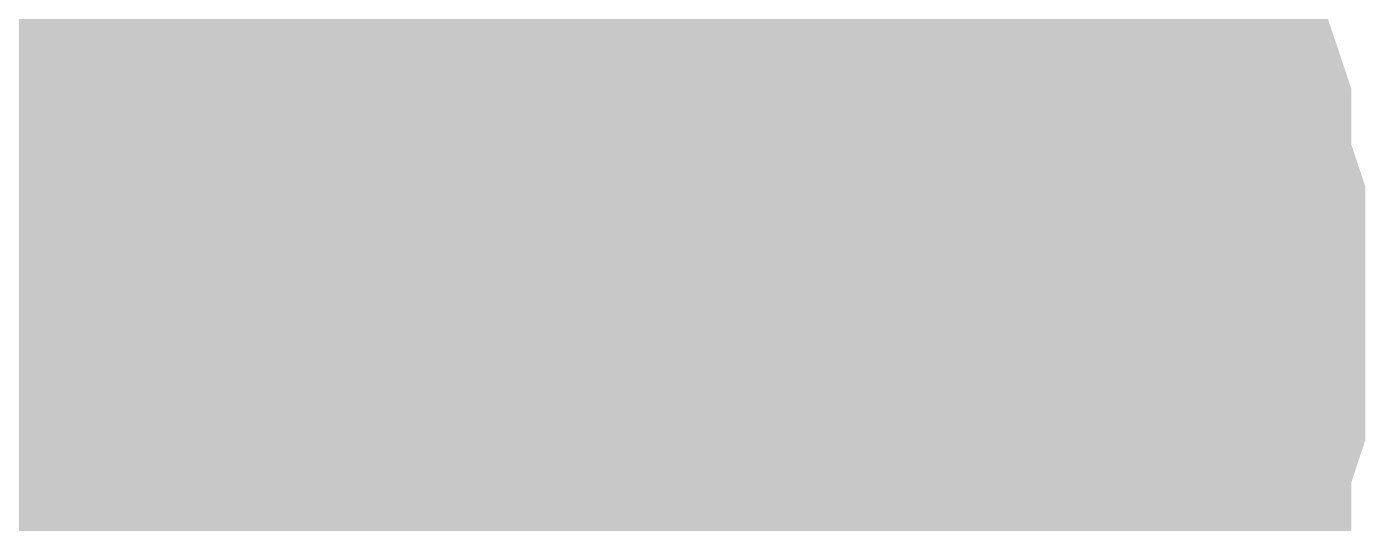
# Model space of a CAD drawing. Header units: inches. Extents: x 0 to 841, y 0 to 594.
# Drawn here: x 132.354 to 133.437, y 544.824 to 545.226 of the extents above; entities that cross this region are included whole.
import ezdxf

# ---------------------------------------------------------------- set-up
doc = ezdxf.new("R2010")
doc.units = ezdxf.units.IN
doc.layers.add('Sheet', color=255, linetype='Continuous')

msp = doc.modelspace()

# ---------------------------------------------------------------- linework, layer by layer
at = {"layer": 'Sheet'}
for points in [[(132.5235, 550.4966, 0.7493, 0.7493, 0), (132.5235, 544.9941, 0.7493, 0.7493, 0)], [(132.5235, 549.9913, 0.2997, 0.2997, 0), (132.5235, 544.9941, 0.2997, 0.2997, 0)], [(125.0226, 547.4983, 0.7493, 0.7493, 0), (125.0226, 547.4983, 0.7493, 0.7493, 0), (125.0226, 544.9941, 0.7493, 0.7493, 0), (132.5235, 544.9941, 0.7493, 0.7493, 0)], [(132.8492, 545.3871, 0.2997, 0.2997, 0), (132.8604, 545.3647, 0.2997, 0.2997, 0), (132.8829, 545.3534, 0.2997, 0.2997, 0), (132.8941, 545.331, 0.2997, 0.2997, 0), (132.9165, 545.3198, 0.2997, 0.2997, 0), (132.9278, 545.2973, 0.2997, 0.2997, 0), (132.939, 545.2748, 0.2997, 0.2997, 0), (132.9615, 545.2524, 0.2997, 0.2997, 0), (132.9727, 545.2412, 0.2997, 0.2997, 0), (132.9839, 545.2187, 0.2997, 0.2997, 0), (132.9839, 545.1962, 0.2997, 0.2997, 0), (132.9951, 545.1738, 0.2997, 0.2997, 0), (133.0064, 545.1401, 0.2997, 0.2997, 0), (133.0176, 545.1176, 0.2997, 0.2997, 0), (133.0176, 545.0952, 0.2997, 0.2997, 0), (133.0176, 545.0727, 0.2997, 0.2997, 0), (133.0288, 545.0503, 0.2997, 0.2997, 0), (133.0288, 545.0166, 0.2997, 0.2997, 0), (133.0288, 544.9941, 0.2997, 0.2997, 0)], [(132.8492, 545.3871, 0.2997, 0.2997, 0), (132.8604, 545.3647, 0.2997, 0.2997, 0), (132.8829, 545.3534, 0.2997, 0.2997, 0), (132.8941, 545.331, 0.2997, 0.2997, 0), (132.9165, 545.3198, 0.2997, 0.2997, 0), (132.9278, 545.2973, 0.2997, 0.2997, 0), (132.939, 545.2748, 0.2997, 0.2997, 0), (132.9615, 545.2524, 0.2997, 0.2997, 0), (132.9727, 545.2412, 0.2997, 0.2997, 0), (132.9839, 545.2187, 0.2997, 0.2997, 0), (132.9839, 545.1962, 0.2997, 0.2997, 0), (132.9951, 545.1738, 0.2997, 0.2997, 0), (133.0064, 545.1401, 0.2997, 0.2997, 0), (133.0176, 545.1176, 0.2997, 0.2997, 0), (133.0176, 545.0952, 0.2997, 0.2997, 0), (133.0176, 545.0727, 0.2997, 0.2997, 0), (133.0288, 545.0503, 0.2997, 0.2997, 0), (133.0288, 545.0166, 0.2997, 0.2997, 0), (133.0288, 544.9941, 0.2997, 0.2997, 0)], [(132.8492, 545.3871, 0.2997, 0.2997, 0), (132.8604, 545.3647, 0.2997, 0.2997, 0), (132.8829, 545.3534, 0.2997, 0.2997, 0), (132.8941, 545.331, 0.2997, 0.2997, 0), (132.9165, 545.3198, 0.2997, 0.2997, 0), (132.9278, 545.2973, 0.2997, 0.2997, 0), (132.939, 545.2748, 0.2997, 0.2997, 0), (132.9615, 545.2524, 0.2997, 0.2997, 0), (132.9727, 545.2412, 0.2997, 0.2997, 0), (132.9839, 545.2187, 0.2997, 0.2997, 0), (132.9839, 545.1962, 0.2997, 0.2997, 0), (132.9951, 545.1738, 0.2997, 0.2997, 0), (133.0064, 545.1401, 0.2997, 0.2997, 0), (133.0176, 545.1176, 0.2997, 0.2997, 0), (133.0176, 545.0952, 0.2997, 0.2997, 0), (133.0176, 545.0727, 0.2997, 0.2997, 0), (133.0288, 545.0503, 0.2997, 0.2997, 0), (133.0288, 545.0166, 0.2997, 0.2997, 0), (133.0288, 544.9941, 0.2997, 0.2997, 0)], [(133.1748, 545.3871, 0.2997, 0.2997, 0), (133.1973, 545.3647, 0.2997, 0.2997, 0), (133.2085, 545.331, 0.2997, 0.2997, 0), (133.2309, 545.2973, 0.2997, 0.2997, 0), (133.2422, 545.2636, 0.2997, 0.2997, 0), (133.2534, 545.2187, 0.2997, 0.2997, 0), (133.2646, 545.185, 0.2997, 0.2997, 0), (133.2759, 545.1513, 0.2997, 0.2997, 0), (133.2759, 545.1064, 0.2997, 0.2997, 0), (133.2871, 545.0727, 0.2997, 0.2997, 0), (133.2871, 545.039, 0.2997, 0.2997, 0), (133.2871, 544.9941, 0.2997, 0.2997, 0)], [(133.1748, 545.3871, 0.2997, 0.2997, 0), (133.1973, 545.3647, 0.2997, 0.2997, 0), (133.2085, 545.331, 0.2997, 0.2997, 0), (133.2309, 545.2973, 0.2997, 0.2997, 0), (133.2422, 545.2636, 0.2997, 0.2997, 0), (133.2534, 545.2187, 0.2997, 0.2997, 0), (133.2646, 545.185, 0.2997, 0.2997, 0), (133.2759, 545.1513, 0.2997, 0.2997, 0), (133.2759, 545.1064, 0.2997, 0.2997, 0), (133.2871, 545.0727, 0.2997, 0.2997, 0), (133.2871, 545.039, 0.2997, 0.2997, 0), (133.2871, 544.9941, 0.2997, 0.2997, 0)], [(133.1748, 545.3871, 0.2997, 0.2997, 0), (133.1973, 545.3647, 0.2997, 0.2997, 0), (133.2085, 545.331, 0.2997, 0.2997, 0), (133.2309, 545.2973, 0.2997, 0.2997, 0), (133.2422, 545.2636, 0.2997, 0.2997, 0), (133.2534, 545.2187, 0.2997, 0.2997, 0), (133.2646, 545.185, 0.2997, 0.2997, 0), (133.2759, 545.1513, 0.2997, 0.2997, 0), (133.2759, 545.1064, 0.2997, 0.2997, 0), (133.2871, 545.0727, 0.2997, 0.2997, 0), (133.2871, 545.039, 0.2997, 0.2997, 0), (133.2871, 544.9941, 0.2997, 0.2997, 0)], [(133.1748, 545.3871, 0.2997, 0.2997, 0), (133.1973, 545.3647, 0.2997, 0.2997, 0), (133.2085, 545.331, 0.2997, 0.2997, 0), (133.2309, 545.2973, 0.2997, 0.2997, 0), (133.2422, 545.2636, 0.2997, 0.2997, 0), (133.2534, 545.2187, 0.2997, 0.2997, 0), (133.2646, 545.185, 0.2997, 0.2997, 0), (133.2759, 545.1513, 0.2997, 0.2997, 0), (133.2759, 545.1064, 0.2997, 0.2997, 0), (133.2871, 545.0727, 0.2997, 0.2997, 0), (133.2871, 545.039, 0.2997, 0.2997, 0), (133.2871, 544.9941, 0.2997, 0.2997, 0)], [(132.5235, 544.9941, 0.7493, 0.7493, 0), (132.5235, 539.9969, 0.7493, 0.7493, 0)], [(132.9278, 545.2973, 0.0991, 0.0991, 0), (132.939, 545.2748, 0.0991, 0.0991, 0), (132.9615, 545.2524, 0.0991, 0.0991, 0), (132.9727, 545.2412, 0.0991, 0.0991, 0), (132.9839, 545.2187, 0.0991, 0.0991, 0), (132.9839, 545.1962, 0.0991, 0.0991, 0), (132.9951, 545.1738, 0.0991, 0.0991, 0), (133.0064, 545.1401, 0.0991, 0.0991, 0), (133.0176, 545.1176, 0.0991, 0.0991, 0), (133.0176, 545.0952, 0.0991, 0.0991, 0), (133.0176, 545.0727, 0.0991, 0.0991, 0), (133.0288, 545.0503, 0.0991, 0.0991, 0), (133.0288, 545.0166, 0.0991, 0.0991, 0), (133.0288, 544.9941, 0.0991, 0.0991, 0)], [(132.9278, 545.2973, 0.0991, 0.0991, 0), (132.939, 545.2748, 0.0991, 0.0991, 0), (132.9615, 545.2524, 0.0991, 0.0991, 0), (132.9727, 545.2412, 0.0991, 0.0991, 0), (132.9839, 545.2187, 0.0991, 0.0991, 0), (132.9839, 545.1962, 0.0991, 0.0991, 0), (132.9951, 545.1738, 0.0991, 0.0991, 0), (133.0064, 545.1401, 0.0991, 0.0991, 0), (133.0176, 545.1176, 0.0991, 0.0991, 0), (133.0176, 545.0952, 0.0991, 0.0991, 0), (133.0176, 545.0727, 0.0991, 0.0991, 0), (133.0288, 545.0503, 0.0991, 0.0991, 0), (133.0288, 545.0166, 0.0991, 0.0991, 0), (133.0288, 544.9941, 0.0991, 0.0991, 0)], [(132.9278, 545.2973, 0.0991, 0.0991, 0), (132.939, 545.2748, 0.0991, 0.0991, 0), (132.9615, 545.2524, 0.0991, 0.0991, 0), (132.9727, 545.2412, 0.0991, 0.0991, 0), (132.9839, 545.2187, 0.0991, 0.0991, 0), (132.9839, 545.1962, 0.0991, 0.0991, 0), (132.9951, 545.1738, 0.0991, 0.0991, 0), (133.0064, 545.1401, 0.0991, 0.0991, 0), (133.0176, 545.1176, 0.0991, 0.0991, 0), (133.0176, 545.0952, 0.0991, 0.0991, 0), (133.0176, 545.0727, 0.0991, 0.0991, 0), (133.0288, 545.0503, 0.0991, 0.0991, 0), (133.0288, 545.0166, 0.0991, 0.0991, 0), (133.0288, 544.9941, 0.0991, 0.0991, 0)], [(133.2309, 545.2973, 0.0991, 0.0991, 0), (133.2422, 545.2636, 0.0991, 0.0991, 0), (133.2534, 545.2187, 0.0991, 0.0991, 0), (133.2646, 545.185, 0.0991, 0.0991, 0), (133.2759, 545.1513, 0.0991, 0.0991, 0), (133.2759, 545.1064, 0.0991, 0.0991, 0), (133.2871, 545.0727, 0.0991, 0.0991, 0), (133.2871, 545.039, 0.0991, 0.0991, 0), (133.2871, 544.9941, 0.0991, 0.0991, 0)], [(133.2309, 545.2973, 0.0991, 0.0991, 0), (133.2422, 545.2636, 0.0991, 0.0991, 0), (133.2534, 545.2187, 0.0991, 0.0991, 0), (133.2646, 545.185, 0.0991, 0.0991, 0), (133.2759, 545.1513, 0.0991, 0.0991, 0), (133.2759, 545.1064, 0.0991, 0.0991, 0), (133.2871, 545.0727, 0.0991, 0.0991, 0), (133.2871, 545.039, 0.0991, 0.0991, 0), (133.2871, 544.9941, 0.0991, 0.0991, 0)], [(133.2309, 545.2973, 0.0991, 0.0991, 0), (133.2422, 545.2636, 0.0991, 0.0991, 0), (133.2534, 545.2187, 0.0991, 0.0991, 0), (133.2646, 545.185, 0.0991, 0.0991, 0), (133.2759, 545.1513, 0.0991, 0.0991, 0), (133.2759, 545.1064, 0.0991, 0.0991, 0), (133.2871, 545.0727, 0.0991, 0.0991, 0), (133.2871, 545.039, 0.0991, 0.0991, 0), (133.2871, 544.9941, 0.0991, 0.0991, 0)], [(133.2309, 545.2973, 0.0991, 0.0991, 0), (133.2422, 545.2636, 0.0991, 0.0991, 0), (133.2534, 545.2187, 0.0991, 0.0991, 0), (133.2646, 545.185, 0.0991, 0.0991, 0), (133.2759, 545.1513, 0.0991, 0.0991, 0), (133.2759, 545.1064, 0.0991, 0.0991, 0), (133.2871, 545.0727, 0.0991, 0.0991, 0), (133.2871, 545.039, 0.0991, 0.0991, 0), (133.2871, 544.9941, 0.0991, 0.0991, 0)], [(132.5235, 544.9941, 0.2997, 0.2997, 0), (132.5235, 539.9183, 0.2997, 0.2997, 0)], [(133.0288, 544.9941, 0.2997, 0.2997, 0), (133.0288, 544.9716, 0.2997, 0.2997, 0), (133.0288, 544.938, 0.2997, 0.2997, 0), (133.0176, 544.9155, 0.2997, 0.2997, 0), (133.0176, 544.893, 0.2997, 0.2997, 0), (133.0176, 544.8706, 0.2997, 0.2997, 0), (133.0064, 544.8481, 0.2997, 0.2997, 0), (132.9951, 544.8144, 0.2997, 0.2997, 0), (132.9839, 544.792, 0.2997, 0.2997, 0), (132.9839, 544.7695, 0.2997, 0.2997, 0), (132.9727, 544.7471, 0.2997, 0.2997, 0), (132.9615, 544.7358, 0.2997, 0.2997, 0), (132.939, 544.7134, 0.2997, 0.2997, 0), (132.9278, 544.6909, 0.2997, 0.2997, 0), (132.9165, 544.6684, 0.2997, 0.2997, 0)], [(133.0288, 544.9941, 0.2997, 0.2997, 0), (133.0288, 544.9716, 0.2997, 0.2997, 0), (133.0288, 544.938, 0.2997, 0.2997, 0), (133.0176, 544.9155, 0.2997, 0.2997, 0), (133.0176, 544.893, 0.2997, 0.2997, 0), (133.0176, 544.8706, 0.2997, 0.2997, 0), (133.0064, 544.8481, 0.2997, 0.2997, 0), (132.9951, 544.8144, 0.2997, 0.2997, 0), (132.9839, 544.792, 0.2997, 0.2997, 0), (132.9839, 544.7695, 0.2997, 0.2997, 0), (132.9727, 544.7471, 0.2997, 0.2997, 0), (132.9615, 544.7358, 0.2997, 0.2997, 0), (132.939, 544.7134, 0.2997, 0.2997, 0), (132.9278, 544.6909, 0.2997, 0.2997, 0), (132.9165, 544.6684, 0.2997, 0.2997, 0)], [(133.0288, 544.9941, 0.2997, 0.2997, 0), (133.0288, 544.9716, 0.2997, 0.2997, 0), (133.0288, 544.938, 0.2997, 0.2997, 0), (133.0176, 544.9155, 0.2997, 0.2997, 0), (133.0176, 544.893, 0.2997, 0.2997, 0), (133.0176, 544.8706, 0.2997, 0.2997, 0), (133.0064, 544.8481, 0.2997, 0.2997, 0), (132.9951, 544.8144, 0.2997, 0.2997, 0), (132.9839, 544.792, 0.2997, 0.2997, 0), (132.9839, 544.7695, 0.2997, 0.2997, 0), (132.9727, 544.7471, 0.2997, 0.2997, 0), (132.9615, 544.7358, 0.2997, 0.2997, 0), (132.939, 544.7134, 0.2997, 0.2997, 0), (132.9278, 544.6909, 0.2997, 0.2997, 0), (132.9165, 544.6684, 0.2997, 0.2997, 0)], [(133.0288, 544.9941, 0.2997, 0.2997, 0), (133.0288, 544.9941, 0.2997, 0.2997, 0), (133.0288, 544.9941, 0.2997, 0.2997, 0), (133.0288, 544.9941, 0.2997, 0.2997, 0), (133.0288, 544.9941, 0.2997, 0.2997, 0), (133.0288, 544.9941, 0.2997, 0.2997, 0), (133.0288, 544.9941, 0.2997, 0.2997, 0), (133.0288, 544.9941, 0.2997, 0.2997, 0), (133.0288, 544.9941, 0.2997, 0.2997, 0), (133.0288, 544.9941, 0.2997, 0.2997, 0), (133.0288, 544.9941, 0.2997, 0.2997, 0), (133.0288, 544.9941, 0.2997, 0.2997, 0), (133.0288, 544.9941, 0.2997, 0.2997, 0), (133.0288, 544.9941, 0.2997, 0.2997, 0), (133.0288, 544.9941, 0.2997, 0.2997, 0), (133.0288, 544.9941, 0.2997, 0.2997, 0), (133.0288, 544.9941, 0.2997, 0.2997, 0), (133.0288, 544.9941, 0.2997, 0.2997, 0), (133.0288, 544.9941, 0.2997, 0.2997, 0), (133.0288, 544.9941, 0.2997, 0.2997, 0), (133.0288, 544.9941, 0.2997, 0.2997, 0), (133.0288, 544.9941, 0.2997, 0.2997, 0), (133.0288, 544.9941, 0.2997, 0.2997, 0), (133.0288, 544.9941, 0.2997, 0.2997, 0), (133.0288, 544.9941, 0.2997, 0.2997, 0), (133.0288, 544.9941, 0.2997, 0.2997, 0), (133.0288, 544.9941, 0.2997, 0.2997, 0), (133.0288, 544.9941, 0.2997, 0.2997, 0), (133.0288, 544.9941, 0.2997, 0.2997, 0), (133.0288, 544.9941, 0.2997, 0.2997, 0), (133.0288, 544.9941, 0.2997, 0.2997, 0), (133.0288, 544.9941, 0.2997, 0.2997, 0), (133.0288, 544.9941, 0.2997, 0.2997, 0)], [(133.0288, 544.9941, 0.2997, 0.2997, 0), (133.0288, 544.9941, 0.2997, 0.2997, 0)], [(133.0288, 544.9941, 0.2997, 0.2997, 0), (133.0288, 544.9941, 0.2997, 0.2997, 0), (133.0288, 544.9941, 0.2997, 0.2997, 0), (133.0288, 544.9941, 0.2997, 0.2997, 0), (133.0288, 544.9941, 0.2997, 0.2997, 0), (133.0288, 544.9941, 0.2997, 0.2997, 0), (133.0288, 544.9941, 0.2997, 0.2997, 0), (133.0288, 544.9941, 0.2997, 0.2997, 0), (133.0288, 544.9941, 0.2997, 0.2997, 0), (133.0288, 544.9941, 0.2997, 0.2997, 0), (133.0288, 544.9941, 0.2997, 0.2997, 0), (133.0288, 544.9941, 0.2997, 0.2997, 0), (133.0288, 544.9941, 0.2997, 0.2997, 0), (133.0288, 544.9941, 0.2997, 0.2997, 0), (133.0288, 544.9941, 0.2997, 0.2997, 0), (133.0288, 544.9941, 0.2997, 0.2997, 0), (133.0288, 544.9941, 0.2997, 0.2997, 0), (133.0288, 544.9941, 0.2997, 0.2997, 0), (133.0288, 544.9941, 0.2997, 0.2997, 0), (133.0288, 544.9941, 0.2997, 0.2997, 0), (133.0288, 544.9941, 0.2997, 0.2997, 0), (133.0288, 544.9941, 0.2997, 0.2997, 0), (133.0288, 544.9941, 0.2997, 0.2997, 0), (133.0288, 544.9941, 0.2997, 0.2997, 0), (133.0288, 544.9941, 0.2997, 0.2997, 0), (133.0288, 544.9941, 0.2997, 0.2997, 0), (133.0288, 544.9941, 0.2997, 0.2997, 0), (133.0288, 544.9941, 0.2997, 0.2997, 0), (133.0288, 544.9941, 0.2997, 0.2997, 0), (133.0288, 544.9941, 0.2997, 0.2997, 0), (133.0288, 544.9941, 0.2997, 0.2997, 0), (133.0288, 544.9941, 0.2997, 0.2997, 0), (133.0288, 544.9941, 0.2997, 0.2997, 0)], [(133.0288, 544.9941, 0.2997, 0.2997, 0), (133.0288, 544.9941, 0.2997, 0.2997, 0)], [(133.0288, 544.9941, 0.2997, 0.2997, 0), (133.0288, 544.9941, 0.2997, 0.2997, 0), (133.0288, 544.9941, 0.2997, 0.2997, 0), (133.0288, 544.9941, 0.2997, 0.2997, 0), (133.0288, 544.9941, 0.2997, 0.2997, 0), (133.0288, 544.9941, 0.2997, 0.2997, 0), (133.0288, 544.9941, 0.2997, 0.2997, 0), (133.0288, 544.9941, 0.2997, 0.2997, 0), (133.0288, 544.9941, 0.2997, 0.2997, 0), (133.0288, 544.9941, 0.2997, 0.2997, 0), (133.0288, 544.9941, 0.2997, 0.2997, 0), (133.0288, 544.9941, 0.2997, 0.2997, 0), (133.0288, 544.9941, 0.2997, 0.2997, 0), (133.0288, 544.9941, 0.2997, 0.2997, 0), (133.0288, 544.9941, 0.2997, 0.2997, 0), (133.0288, 544.9941, 0.2997, 0.2997, 0), (133.0288, 544.9941, 0.2997, 0.2997, 0), (133.0288, 544.9941, 0.2997, 0.2997, 0), (133.0288, 544.9941, 0.2997, 0.2997, 0), (133.0288, 544.9941, 0.2997, 0.2997, 0), (133.0288, 544.9941, 0.2997, 0.2997, 0), (133.0288, 544.9941, 0.2997, 0.2997, 0), (133.0288, 544.9941, 0.2997, 0.2997, 0), (133.0288, 544.9941, 0.2997, 0.2997, 0), (133.0288, 544.9941, 0.2997, 0.2997, 0), (133.0288, 544.9941, 0.2997, 0.2997, 0), (133.0288, 544.9941, 0.2997, 0.2997, 0), (133.0288, 544.9941, 0.2997, 0.2997, 0), (133.0288, 544.9941, 0.2997, 0.2997, 0), (133.0288, 544.9941, 0.2997, 0.2997, 0), (133.0288, 544.9941, 0.2997, 0.2997, 0), (133.0288, 544.9941, 0.2997, 0.2997, 0), (133.0288, 544.9941, 0.2997, 0.2997, 0)], [(133.0288, 544.9941, 0.2997, 0.2997, 0), (133.0288, 544.9941, 0.2997, 0.2997, 0)], [(133.2871, 544.9941, 0.2997, 0.2997, 0), (133.2871, 544.9604, 0.2997, 0.2997, 0), (133.2871, 544.9155, 0.2997, 0.2997, 0), (133.2759, 544.8818, 0.2997, 0.2997, 0), (133.2759, 544.8369, 0.2997, 0.2997, 0), (133.2646, 544.8032, 0.2997, 0.2997, 0), (133.2534, 544.7695, 0.2997, 0.2997, 0), (133.2422, 544.7358, 0.2997, 0.2997, 0), (133.2309, 544.7021, 0.2997, 0.2997, 0), (133.2085, 544.6684, 0.2997, 0.2997, 0)], [(133.2871, 544.9941, 0.2997, 0.2997, 0), (133.2871, 544.9604, 0.2997, 0.2997, 0), (133.2871, 544.9155, 0.2997, 0.2997, 0), (133.2759, 544.8818, 0.2997, 0.2997, 0), (133.2759, 544.8369, 0.2997, 0.2997, 0), (133.2646, 544.8032, 0.2997, 0.2997, 0), (133.2534, 544.7695, 0.2997, 0.2997, 0), (133.2422, 544.7358, 0.2997, 0.2997, 0), (133.2309, 544.7021, 0.2997, 0.2997, 0), (133.2085, 544.6684, 0.2997, 0.2997, 0)], [(133.2871, 544.9941, 0.2997, 0.2997, 0), (133.2871, 544.9604, 0.2997, 0.2997, 0), (133.2871, 544.9155, 0.2997, 0.2997, 0), (133.2759, 544.8818, 0.2997, 0.2997, 0), (133.2759, 544.8369, 0.2997, 0.2997, 0), (133.2646, 544.8032, 0.2997, 0.2997, 0), (133.2534, 544.7695, 0.2997, 0.2997, 0), (133.2422, 544.7358, 0.2997, 0.2997, 0), (133.2309, 544.7021, 0.2997, 0.2997, 0), (133.2085, 544.6684, 0.2997, 0.2997, 0)], [(133.2871, 544.9941, 0.2997, 0.2997, 0), (133.2871, 544.9604, 0.2997, 0.2997, 0), (133.2871, 544.9155, 0.2997, 0.2997, 0), (133.2759, 544.8818, 0.2997, 0.2997, 0), (133.2759, 544.8369, 0.2997, 0.2997, 0), (133.2646, 544.8032, 0.2997, 0.2997, 0), (133.2534, 544.7695, 0.2997, 0.2997, 0), (133.2422, 544.7358, 0.2997, 0.2997, 0), (133.2309, 544.7021, 0.2997, 0.2997, 0), (133.2085, 544.6684, 0.2997, 0.2997, 0)], [(133.2871, 544.9941, 0.2997, 0.2997, 0), (133.2871, 544.9941, 0.2997, 0.2997, 0), (133.2871, 544.9941, 0.2997, 0.2997, 0), (133.2871, 544.9941, 0.2997, 0.2997, 0), (133.2871, 544.9941, 0.2997, 0.2997, 0), (133.2871, 544.9941, 0.2997, 0.2997, 0), (133.2871, 544.9941, 0.2997, 0.2997, 0), (133.2871, 544.9941, 0.2997, 0.2997, 0), (133.2871, 544.9941, 0.2997, 0.2997, 0), (133.2871, 544.9941, 0.2997, 0.2997, 0), (133.2871, 544.9941, 0.2997, 0.2997, 0), (133.2871, 544.9941, 0.2997, 0.2997, 0), (133.2871, 544.9941, 0.2997, 0.2997, 0), (133.2871, 544.9941, 0.2997, 0.2997, 0), (133.2871, 544.9941, 0.2997, 0.2997, 0), (133.2871, 544.9941, 0.2997, 0.2997, 0), (133.2871, 544.9941, 0.2997, 0.2997, 0), (133.2871, 544.9941, 0.2997, 0.2997, 0), (133.2871, 544.9941, 0.2997, 0.2997, 0), (133.2871, 544.9941, 0.2997, 0.2997, 0), (133.2871, 544.9941, 0.2997, 0.2997, 0), (133.2871, 544.9941, 0.2997, 0.2997, 0), (133.2871, 544.9941, 0.2997, 0.2997, 0), (133.2871, 544.9941, 0.2997, 0.2997, 0), (133.2871, 544.9941, 0.2997, 0.2997, 0), (133.2871, 544.9941, 0.2997, 0.2997, 0), (133.2871, 544.9941, 0.2997, 0.2997, 0), (133.2871, 544.9941, 0.2997, 0.2997, 0), (133.2871, 544.9941, 0.2997, 0.2997, 0), (133.2871, 544.9941, 0.2997, 0.2997, 0), (133.2871, 544.9941, 0.2997, 0.2997, 0), (133.2871, 544.9941, 0.2997, 0.2997, 0), (133.2871, 544.9941, 0.2997, 0.2997, 0)], [(133.2871, 544.9941, 0.2997, 0.2997, 0), (133.2871, 544.9941, 0.2997, 0.2997, 0)], [(133.2871, 544.9941, 0.2997, 0.2997, 0), (133.2871, 544.9941, 0.2997, 0.2997, 0), (133.2871, 544.9941, 0.2997, 0.2997, 0), (133.2871, 544.9941, 0.2997, 0.2997, 0), (133.2871, 544.9941, 0.2997, 0.2997, 0), (133.2871, 544.9941, 0.2997, 0.2997, 0), (133.2871, 544.9941, 0.2997, 0.2997, 0), (133.2871, 544.9941, 0.2997, 0.2997, 0), (133.2871, 544.9941, 0.2997, 0.2997, 0), (133.2871, 544.9941, 0.2997, 0.2997, 0), (133.2871, 544.9941, 0.2997, 0.2997, 0), (133.2871, 544.9941, 0.2997, 0.2997, 0), (133.2871, 544.9941, 0.2997, 0.2997, 0), (133.2871, 544.9941, 0.2997, 0.2997, 0), (133.2871, 544.9941, 0.2997, 0.2997, 0), (133.2871, 544.9941, 0.2997, 0.2997, 0), (133.2871, 544.9941, 0.2997, 0.2997, 0), (133.2871, 544.9941, 0.2997, 0.2997, 0), (133.2871, 544.9941, 0.2997, 0.2997, 0), (133.2871, 544.9941, 0.2997, 0.2997, 0), (133.2871, 544.9941, 0.2997, 0.2997, 0), (133.2871, 544.9941, 0.2997, 0.2997, 0), (133.2871, 544.9941, 0.2997, 0.2997, 0), (133.2871, 544.9941, 0.2997, 0.2997, 0), (133.2871, 544.9941, 0.2997, 0.2997, 0), (133.2871, 544.9941, 0.2997, 0.2997, 0), (133.2871, 544.9941, 0.2997, 0.2997, 0), (133.2871, 544.9941, 0.2997, 0.2997, 0), (133.2871, 544.9941, 0.2997, 0.2997, 0), (133.2871, 544.9941, 0.2997, 0.2997, 0), (133.2871, 544.9941, 0.2997, 0.2997, 0), (133.2871, 544.9941, 0.2997, 0.2997, 0), (133.2871, 544.9941, 0.2997, 0.2997, 0)], [(133.2871, 544.9941, 0.2997, 0.2997, 0), (133.2871, 544.9941, 0.2997, 0.2997, 0)], [(133.2871, 544.9941, 0.2997, 0.2997, 0), (133.2871, 544.9941, 0.2997, 0.2997, 0), (133.2871, 544.9941, 0.2997, 0.2997, 0), (133.2871, 544.9941, 0.2997, 0.2997, 0), (133.2871, 544.9941, 0.2997, 0.2997, 0), (133.2871, 544.9941, 0.2997, 0.2997, 0), (133.2871, 544.9941, 0.2997, 0.2997, 0), (133.2871, 544.9941, 0.2997, 0.2997, 0), (133.2871, 544.9941, 0.2997, 0.2997, 0), (133.2871, 544.9941, 0.2997, 0.2997, 0), (133.2871, 544.9941, 0.2997, 0.2997, 0), (133.2871, 544.9941, 0.2997, 0.2997, 0), (133.2871, 544.9941, 0.2997, 0.2997, 0), (133.2871, 544.9941, 0.2997, 0.2997, 0), (133.2871, 544.9941, 0.2997, 0.2997, 0), (133.2871, 544.9941, 0.2997, 0.2997, 0), (133.2871, 544.9941, 0.2997, 0.2997, 0), (133.2871, 544.9941, 0.2997, 0.2997, 0), (133.2871, 544.9941, 0.2997, 0.2997, 0), (133.2871, 544.9941, 0.2997, 0.2997, 0), (133.2871, 544.9941, 0.2997, 0.2997, 0), (133.2871, 544.9941, 0.2997, 0.2997, 0), (133.2871, 544.9941, 0.2997, 0.2997, 0), (133.2871, 544.9941, 0.2997, 0.2997, 0), (133.2871, 544.9941, 0.2997, 0.2997, 0), (133.2871, 544.9941, 0.2997, 0.2997, 0), (133.2871, 544.9941, 0.2997, 0.2997, 0), (133.2871, 544.9941, 0.2997, 0.2997, 0), (133.2871, 544.9941, 0.2997, 0.2997, 0), (133.2871, 544.9941, 0.2997, 0.2997, 0), (133.2871, 544.9941, 0.2997, 0.2997, 0), (133.2871, 544.9941, 0.2997, 0.2997, 0), (133.2871, 544.9941, 0.2997, 0.2997, 0)], [(133.2871, 544.9941, 0.2997, 0.2997, 0), (133.2871, 544.9941, 0.2997, 0.2997, 0)], [(133.2871, 544.9941, 0.2997, 0.2997, 0), (133.2871, 544.9941, 0.2997, 0.2997, 0), (133.2871, 544.9941, 0.2997, 0.2997, 0), (133.2871, 544.9941, 0.2997, 0.2997, 0), (133.2871, 544.9941, 0.2997, 0.2997, 0), (133.2871, 544.9941, 0.2997, 0.2997, 0), (133.2871, 544.9941, 0.2997, 0.2997, 0), (133.2871, 544.9941, 0.2997, 0.2997, 0), (133.2871, 544.9941, 0.2997, 0.2997, 0), (133.2871, 544.9941, 0.2997, 0.2997, 0), (133.2871, 544.9941, 0.2997, 0.2997, 0), (133.2871, 544.9941, 0.2997, 0.2997, 0), (133.2871, 544.9941, 0.2997, 0.2997, 0), (133.2871, 544.9941, 0.2997, 0.2997, 0), (133.2871, 544.9941, 0.2997, 0.2997, 0), (133.2871, 544.9941, 0.2997, 0.2997, 0), (133.2871, 544.9941, 0.2997, 0.2997, 0), (133.2871, 544.9941, 0.2997, 0.2997, 0), (133.2871, 544.9941, 0.2997, 0.2997, 0), (133.2871, 544.9941, 0.2997, 0.2997, 0), (133.2871, 544.9941, 0.2997, 0.2997, 0), (133.2871, 544.9941, 0.2997, 0.2997, 0), (133.2871, 544.9941, 0.2997, 0.2997, 0), (133.2871, 544.9941, 0.2997, 0.2997, 0), (133.2871, 544.9941, 0.2997, 0.2997, 0), (133.2871, 544.9941, 0.2997, 0.2997, 0), (133.2871, 544.9941, 0.2997, 0.2997, 0), (133.2871, 544.9941, 0.2997, 0.2997, 0), (133.2871, 544.9941, 0.2997, 0.2997, 0), (133.2871, 544.9941, 0.2997, 0.2997, 0), (133.2871, 544.9941, 0.2997, 0.2997, 0), (133.2871, 544.9941, 0.2997, 0.2997, 0), (133.2871, 544.9941, 0.2997, 0.2997, 0)], [(133.2871, 544.9941, 0.2997, 0.2997, 0), (133.2871, 544.9941, 0.2997, 0.2997, 0)], [(133.0288, 544.9941, 0.0991, 0.0991, 0), (133.0288, 544.9716, 0.0991, 0.0991, 0), (133.0288, 544.938, 0.0991, 0.0991, 0), (133.0176, 544.9155, 0.0991, 0.0991, 0), (133.0176, 544.893, 0.0991, 0.0991, 0), (133.0176, 544.8706, 0.0991, 0.0991, 0), (133.0064, 544.8481, 0.0991, 0.0991, 0), (132.9951, 544.8144, 0.0991, 0.0991, 0), (132.9839, 544.792, 0.0991, 0.0991, 0), (132.9839, 544.7695, 0.0991, 0.0991, 0)], [(133.0288, 544.9941, 0.0991, 0.0991, 0), (133.0288, 544.9716, 0.0991, 0.0991, 0), (133.0288, 544.938, 0.0991, 0.0991, 0), (133.0176, 544.9155, 0.0991, 0.0991, 0), (133.0176, 544.893, 0.0991, 0.0991, 0), (133.0176, 544.8706, 0.0991, 0.0991, 0), (133.0064, 544.8481, 0.0991, 0.0991, 0), (132.9951, 544.8144, 0.0991, 0.0991, 0), (132.9839, 544.792, 0.0991, 0.0991, 0), (132.9839, 544.7695, 0.0991, 0.0991, 0)], [(133.0288, 544.9941, 0.0991, 0.0991, 0), (133.0288, 544.9716, 0.0991, 0.0991, 0), (133.0288, 544.938, 0.0991, 0.0991, 0), (133.0176, 544.9155, 0.0991, 0.0991, 0), (133.0176, 544.893, 0.0991, 0.0991, 0), (133.0176, 544.8706, 0.0991, 0.0991, 0), (133.0064, 544.8481, 0.0991, 0.0991, 0), (132.9951, 544.8144, 0.0991, 0.0991, 0), (132.9839, 544.792, 0.0991, 0.0991, 0), (132.9839, 544.7695, 0.0991, 0.0991, 0)], [(133.0288, 544.9941, 0.0991, 0.0991, 0), (133.0288, 544.9941, 0.0991, 0.0991, 0), (133.0288, 544.9941, 0.0991, 0.0991, 0), (133.0288, 544.9941, 0.0991, 0.0991, 0), (133.0288, 544.9941, 0.0991, 0.0991, 0), (133.0288, 544.9941, 0.0991, 0.0991, 0), (133.0288, 544.9941, 0.0991, 0.0991, 0), (133.0288, 544.9941, 0.0991, 0.0991, 0), (133.0288, 544.9941, 0.0991, 0.0991, 0), (133.0288, 544.9941, 0.0991, 0.0991, 0), (133.0288, 544.9941, 0.0991, 0.0991, 0), (133.0288, 544.9941, 0.0991, 0.0991, 0), (133.0288, 544.9941, 0.0991, 0.0991, 0), (133.0288, 544.9941, 0.0991, 0.0991, 0), (133.0288, 544.9941, 0.0991, 0.0991, 0), (133.0288, 544.9941, 0.0991, 0.0991, 0), (133.0288, 544.9941, 0.0991, 0.0991, 0), (133.0288, 544.9941, 0.0991, 0.0991, 0), (133.0288, 544.9941, 0.0991, 0.0991, 0), (133.0288, 544.9941, 0.0991, 0.0991, 0), (133.0288, 544.9941, 0.0991, 0.0991, 0), (133.0288, 544.9941, 0.0991, 0.0991, 0), (133.0288, 544.9941, 0.0991, 0.0991, 0), (133.0288, 544.9941, 0.0991, 0.0991, 0), (133.0288, 544.9941, 0.0991, 0.0991, 0), (133.0288, 544.9941, 0.0991, 0.0991, 0), (133.0288, 544.9941, 0.0991, 0.0991, 0), (133.0288, 544.9941, 0.0991, 0.0991, 0), (133.0288, 544.9941, 0.0991, 0.0991, 0), (133.0288, 544.9941, 0.0991, 0.0991, 0), (133.0288, 544.9941, 0.0991, 0.0991, 0), (133.0288, 544.9941, 0.0991, 0.0991, 0), (133.0288, 544.9941, 0.0991, 0.0991, 0)], [(133.0288, 544.9941, 0.0991, 0.0991, 0), (133.0288, 544.9941, 0.0991, 0.0991, 0)], [(133.0288, 544.9941, 0.0991, 0.0991, 0), (133.0288, 544.9941, 0.0991, 0.0991, 0), (133.0288, 544.9941, 0.0991, 0.0991, 0), (133.0288, 544.9941, 0.0991, 0.0991, 0), (133.0288, 544.9941, 0.0991, 0.0991, 0), (133.0288, 544.9941, 0.0991, 0.0991, 0), (133.0288, 544.9941, 0.0991, 0.0991, 0), (133.0288, 544.9941, 0.0991, 0.0991, 0), (133.0288, 544.9941, 0.0991, 0.0991, 0), (133.0288, 544.9941, 0.0991, 0.0991, 0), (133.0288, 544.9941, 0.0991, 0.0991, 0), (133.0288, 544.9941, 0.0991, 0.0991, 0), (133.0288, 544.9941, 0.0991, 0.0991, 0), (133.0288, 544.9941, 0.0991, 0.0991, 0), (133.0288, 544.9941, 0.0991, 0.0991, 0), (133.0288, 544.9941, 0.0991, 0.0991, 0), (133.0288, 544.9941, 0.0991, 0.0991, 0), (133.0288, 544.9941, 0.0991, 0.0991, 0), (133.0288, 544.9941, 0.0991, 0.0991, 0), (133.0288, 544.9941, 0.0991, 0.0991, 0), (133.0288, 544.9941, 0.0991, 0.0991, 0), (133.0288, 544.9941, 0.0991, 0.0991, 0), (133.0288, 544.9941, 0.0991, 0.0991, 0), (133.0288, 544.9941, 0.0991, 0.0991, 0), (133.0288, 544.9941, 0.0991, 0.0991, 0), (133.0288, 544.9941, 0.0991, 0.0991, 0), (133.0288, 544.9941, 0.0991, 0.0991, 0), (133.0288, 544.9941, 0.0991, 0.0991, 0), (133.0288, 544.9941, 0.0991, 0.0991, 0), (133.0288, 544.9941, 0.0991, 0.0991, 0), (133.0288, 544.9941, 0.0991, 0.0991, 0), (133.0288, 544.9941, 0.0991, 0.0991, 0), (133.0288, 544.9941, 0.0991, 0.0991, 0)], [(133.0288, 544.9941, 0.0991, 0.0991, 0), (133.0288, 544.9941, 0.0991, 0.0991, 0)], [(133.0288, 544.9941, 0.0991, 0.0991, 0), (133.0288, 544.9941, 0.0991, 0.0991, 0), (133.0288, 544.9941, 0.0991, 0.0991, 0), (133.0288, 544.9941, 0.0991, 0.0991, 0), (133.0288, 544.9941, 0.0991, 0.0991, 0), (133.0288, 544.9941, 0.0991, 0.0991, 0), (133.0288, 544.9941, 0.0991, 0.0991, 0), (133.0288, 544.9941, 0.0991, 0.0991, 0), (133.0288, 544.9941, 0.0991, 0.0991, 0), (133.0288, 544.9941, 0.0991, 0.0991, 0), (133.0288, 544.9941, 0.0991, 0.0991, 0), (133.0288, 544.9941, 0.0991, 0.0991, 0), (133.0288, 544.9941, 0.0991, 0.0991, 0), (133.0288, 544.9941, 0.0991, 0.0991, 0), (133.0288, 544.9941, 0.0991, 0.0991, 0), (133.0288, 544.9941, 0.0991, 0.0991, 0), (133.0288, 544.9941, 0.0991, 0.0991, 0), (133.0288, 544.9941, 0.0991, 0.0991, 0), (133.0288, 544.9941, 0.0991, 0.0991, 0), (133.0288, 544.9941, 0.0991, 0.0991, 0), (133.0288, 544.9941, 0.0991, 0.0991, 0), (133.0288, 544.9941, 0.0991, 0.0991, 0), (133.0288, 544.9941, 0.0991, 0.0991, 0), (133.0288, 544.9941, 0.0991, 0.0991, 0), (133.0288, 544.9941, 0.0991, 0.0991, 0), (133.0288, 544.9941, 0.0991, 0.0991, 0), (133.0288, 544.9941, 0.0991, 0.0991, 0), (133.0288, 544.9941, 0.0991, 0.0991, 0), (133.0288, 544.9941, 0.0991, 0.0991, 0), (133.0288, 544.9941, 0.0991, 0.0991, 0), (133.0288, 544.9941, 0.0991, 0.0991, 0), (133.0288, 544.9941, 0.0991, 0.0991, 0), (133.0288, 544.9941, 0.0991, 0.0991, 0)], [(133.0288, 544.9941, 0.0991, 0.0991, 0), (133.0288, 544.9941, 0.0991, 0.0991, 0)], [(133.2871, 544.9941, 0.0991, 0.0991, 0), (133.2871, 544.9604, 0.0991, 0.0991, 0), (133.2871, 544.9155, 0.0991, 0.0991, 0), (133.2759, 544.8818, 0.0991, 0.0991, 0), (133.2759, 544.8369, 0.0991, 0.0991, 0), (133.2646, 544.8032, 0.0991, 0.0991, 0), (133.2534, 544.7695, 0.0991, 0.0991, 0)], [(133.2871, 544.9941, 0.0991, 0.0991, 0), (133.2871, 544.9604, 0.0991, 0.0991, 0), (133.2871, 544.9155, 0.0991, 0.0991, 0), (133.2759, 544.8818, 0.0991, 0.0991, 0), (133.2759, 544.8369, 0.0991, 0.0991, 0), (133.2646, 544.8032, 0.0991, 0.0991, 0), (133.2534, 544.7695, 0.0991, 0.0991, 0)], [(133.2871, 544.9941, 0.0991, 0.0991, 0), (133.2871, 544.9604, 0.0991, 0.0991, 0), (133.2871, 544.9155, 0.0991, 0.0991, 0), (133.2759, 544.8818, 0.0991, 0.0991, 0), (133.2759, 544.8369, 0.0991, 0.0991, 0), (133.2646, 544.8032, 0.0991, 0.0991, 0), (133.2534, 544.7695, 0.0991, 0.0991, 0)], [(133.2871, 544.9941, 0.0991, 0.0991, 0), (133.2871, 544.9604, 0.0991, 0.0991, 0), (133.2871, 544.9155, 0.0991, 0.0991, 0), (133.2759, 544.8818, 0.0991, 0.0991, 0), (133.2759, 544.8369, 0.0991, 0.0991, 0), (133.2646, 544.8032, 0.0991, 0.0991, 0), (133.2534, 544.7695, 0.0991, 0.0991, 0)], [(133.2871, 544.9941, 0.0991, 0.0991, 0), (133.2871, 544.9941, 0.0991, 0.0991, 0), (133.2871, 544.9941, 0.0991, 0.0991, 0), (133.2871, 544.9941, 0.0991, 0.0991, 0), (133.2871, 544.9941, 0.0991, 0.0991, 0), (133.2871, 544.9941, 0.0991, 0.0991, 0), (133.2871, 544.9941, 0.0991, 0.0991, 0), (133.2871, 544.9941, 0.0991, 0.0991, 0), (133.2871, 544.9941, 0.0991, 0.0991, 0), (133.2871, 544.9941, 0.0991, 0.0991, 0), (133.2871, 544.9941, 0.0991, 0.0991, 0), (133.2871, 544.9941, 0.0991, 0.0991, 0), (133.2871, 544.9941, 0.0991, 0.0991, 0), (133.2871, 544.9941, 0.0991, 0.0991, 0), (133.2871, 544.9941, 0.0991, 0.0991, 0), (133.2871, 544.9941, 0.0991, 0.0991, 0), (133.2871, 544.9941, 0.0991, 0.0991, 0), (133.2871, 544.9941, 0.0991, 0.0991, 0), (133.2871, 544.9941, 0.0991, 0.0991, 0), (133.2871, 544.9941, 0.0991, 0.0991, 0), (133.2871, 544.9941, 0.0991, 0.0991, 0), (133.2871, 544.9941, 0.0991, 0.0991, 0), (133.2871, 544.9941, 0.0991, 0.0991, 0), (133.2871, 544.9941, 0.0991, 0.0991, 0), (133.2871, 544.9941, 0.0991, 0.0991, 0), (133.2871, 544.9941, 0.0991, 0.0991, 0), (133.2871, 544.9941, 0.0991, 0.0991, 0), (133.2871, 544.9941, 0.0991, 0.0991, 0), (133.2871, 544.9941, 0.0991, 0.0991, 0), (133.2871, 544.9941, 0.0991, 0.0991, 0), (133.2871, 544.9941, 0.0991, 0.0991, 0), (133.2871, 544.9941, 0.0991, 0.0991, 0), (133.2871, 544.9941, 0.0991, 0.0991, 0)], [(133.2871, 544.9941, 0.0991, 0.0991, 0), (133.2871, 544.9941, 0.0991, 0.0991, 0)], [(133.2871, 544.9941, 0.0991, 0.0991, 0), (133.2871, 544.9941, 0.0991, 0.0991, 0), (133.2871, 544.9941, 0.0991, 0.0991, 0), (133.2871, 544.9941, 0.0991, 0.0991, 0), (133.2871, 544.9941, 0.0991, 0.0991, 0), (133.2871, 544.9941, 0.0991, 0.0991, 0), (133.2871, 544.9941, 0.0991, 0.0991, 0), (133.2871, 544.9941, 0.0991, 0.0991, 0), (133.2871, 544.9941, 0.0991, 0.0991, 0), (133.2871, 544.9941, 0.0991, 0.0991, 0), (133.2871, 544.9941, 0.0991, 0.0991, 0), (133.2871, 544.9941, 0.0991, 0.0991, 0), (133.2871, 544.9941, 0.0991, 0.0991, 0), (133.2871, 544.9941, 0.0991, 0.0991, 0), (133.2871, 544.9941, 0.0991, 0.0991, 0), (133.2871, 544.9941, 0.0991, 0.0991, 0), (133.2871, 544.9941, 0.0991, 0.0991, 0), (133.2871, 544.9941, 0.0991, 0.0991, 0), (133.2871, 544.9941, 0.0991, 0.0991, 0), (133.2871, 544.9941, 0.0991, 0.0991, 0), (133.2871, 544.9941, 0.0991, 0.0991, 0), (133.2871, 544.9941, 0.0991, 0.0991, 0), (133.2871, 544.9941, 0.0991, 0.0991, 0), (133.2871, 544.9941, 0.0991, 0.0991, 0), (133.2871, 544.9941, 0.0991, 0.0991, 0), (133.2871, 544.9941, 0.0991, 0.0991, 0), (133.2871, 544.9941, 0.0991, 0.0991, 0), (133.2871, 544.9941, 0.0991, 0.0991, 0), (133.2871, 544.9941, 0.0991, 0.0991, 0), (133.2871, 544.9941, 0.0991, 0.0991, 0), (133.2871, 544.9941, 0.0991, 0.0991, 0), (133.2871, 544.9941, 0.0991, 0.0991, 0), (133.2871, 544.9941, 0.0991, 0.0991, 0)], [(133.2871, 544.9941, 0.0991, 0.0991, 0), (133.2871, 544.9941, 0.0991, 0.0991, 0)], [(133.2871, 544.9941, 0.0991, 0.0991, 0), (133.2871, 544.9941, 0.0991, 0.0991, 0), (133.2871, 544.9941, 0.0991, 0.0991, 0), (133.2871, 544.9941, 0.0991, 0.0991, 0), (133.2871, 544.9941, 0.0991, 0.0991, 0), (133.2871, 544.9941, 0.0991, 0.0991, 0), (133.2871, 544.9941, 0.0991, 0.0991, 0), (133.2871, 544.9941, 0.0991, 0.0991, 0), (133.2871, 544.9941, 0.0991, 0.0991, 0), (133.2871, 544.9941, 0.0991, 0.0991, 0), (133.2871, 544.9941, 0.0991, 0.0991, 0), (133.2871, 544.9941, 0.0991, 0.0991, 0), (133.2871, 544.9941, 0.0991, 0.0991, 0), (133.2871, 544.9941, 0.0991, 0.0991, 0), (133.2871, 544.9941, 0.0991, 0.0991, 0), (133.2871, 544.9941, 0.0991, 0.0991, 0), (133.2871, 544.9941, 0.0991, 0.0991, 0), (133.2871, 544.9941, 0.0991, 0.0991, 0), (133.2871, 544.9941, 0.0991, 0.0991, 0), (133.2871, 544.9941, 0.0991, 0.0991, 0), (133.2871, 544.9941, 0.0991, 0.0991, 0), (133.2871, 544.9941, 0.0991, 0.0991, 0), (133.2871, 544.9941, 0.0991, 0.0991, 0), (133.2871, 544.9941, 0.0991, 0.0991, 0), (133.2871, 544.9941, 0.0991, 0.0991, 0), (133.2871, 544.9941, 0.0991, 0.0991, 0), (133.2871, 544.9941, 0.0991, 0.0991, 0), (133.2871, 544.9941, 0.0991, 0.0991, 0), (133.2871, 544.9941, 0.0991, 0.0991, 0), (133.2871, 544.9941, 0.0991, 0.0991, 0), (133.2871, 544.9941, 0.0991, 0.0991, 0), (133.2871, 544.9941, 0.0991, 0.0991, 0), (133.2871, 544.9941, 0.0991, 0.0991, 0)], [(133.2871, 544.9941, 0.0991, 0.0991, 0), (133.2871, 544.9941, 0.0991, 0.0991, 0)], [(133.2871, 544.9941, 0.0991, 0.0991, 0), (133.2871, 544.9941, 0.0991, 0.0991, 0), (133.2871, 544.9941, 0.0991, 0.0991, 0), (133.2871, 544.9941, 0.0991, 0.0991, 0), (133.2871, 544.9941, 0.0991, 0.0991, 0), (133.2871, 544.9941, 0.0991, 0.0991, 0), (133.2871, 544.9941, 0.0991, 0.0991, 0), (133.2871, 544.9941, 0.0991, 0.0991, 0), (133.2871, 544.9941, 0.0991, 0.0991, 0), (133.2871, 544.9941, 0.0991, 0.0991, 0), (133.2871, 544.9941, 0.0991, 0.0991, 0), (133.2871, 544.9941, 0.0991, 0.0991, 0), (133.2871, 544.9941, 0.0991, 0.0991, 0), (133.2871, 544.9941, 0.0991, 0.0991, 0), (133.2871, 544.9941, 0.0991, 0.0991, 0), (133.2871, 544.9941, 0.0991, 0.0991, 0), (133.2871, 544.9941, 0.0991, 0.0991, 0), (133.2871, 544.9941, 0.0991, 0.0991, 0), (133.2871, 544.9941, 0.0991, 0.0991, 0), (133.2871, 544.9941, 0.0991, 0.0991, 0), (133.2871, 544.9941, 0.0991, 0.0991, 0), (133.2871, 544.9941, 0.0991, 0.0991, 0), (133.2871, 544.9941, 0.0991, 0.0991, 0), (133.2871, 544.9941, 0.0991, 0.0991, 0), (133.2871, 544.9941, 0.0991, 0.0991, 0), (133.2871, 544.9941, 0.0991, 0.0991, 0), (133.2871, 544.9941, 0.0991, 0.0991, 0), (133.2871, 544.9941, 0.0991, 0.0991, 0), (133.2871, 544.9941, 0.0991, 0.0991, 0), (133.2871, 544.9941, 0.0991, 0.0991, 0), (133.2871, 544.9941, 0.0991, 0.0991, 0), (133.2871, 544.9941, 0.0991, 0.0991, 0), (133.2871, 544.9941, 0.0991, 0.0991, 0)], [(133.2871, 544.9941, 0.0991, 0.0991, 0), (133.2871, 544.9941, 0.0991, 0.0991, 0)]]:
    msp.add_lwpolyline(points, format="xyseb", dxfattribs=at)
msp.add_lwpolyline([(132.2459, 545, 0.508, 0.508, 1), (132.7539, 545, 0.508, 0.508, 1)], format="xyseb", close=True, dxfattribs=at)

doc.saveas('drawing.dxf')
